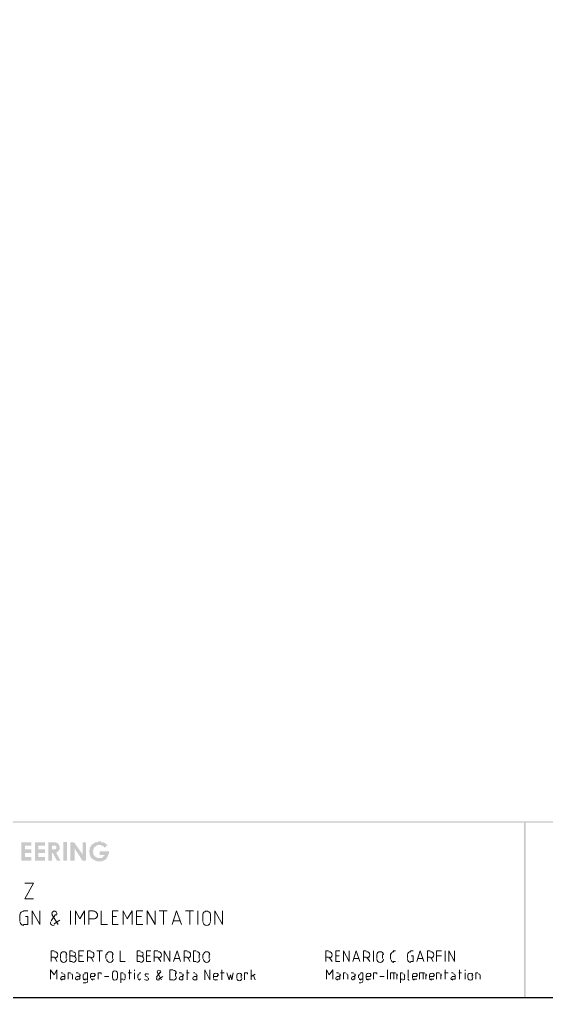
# Model space of a CAD drawing. Header units: millimetres. Extents: x 3.6 to 37.8, y 0.6 to 28.7.
# Drawn here: x 6.68 to 9.77, y 0.59 to 6.34 of the extents above; entities that cross this region are included whole.
import ezdxf

# ---------------------------------------------------------------- set-up
doc = ezdxf.new("R2010")
doc.units = ezdxf.units.MM
doc.layers.add('PDF_0', color=7, linetype='Continuous')
doc.layers.add('PDF_a1$logo$mngr$FRAME-TB', color=172, linetype='Continuous', true_color=0x0000dd)

msp = doc.modelspace()

# ---------------------------------------------------------------- hatches: boundary and pattern name
at = {"layer": 'PDF_0', "true_color": 0x808080, "transparency": 33554559}
for points in [[(6.6873, 1.5109), (6.7457, 1.5109), (6.7457, 1.4901), (6.7081, 1.4901), (6.7081, 1.4692), (6.7457, 1.4692), (6.7457, 1.4484), (6.7081, 1.4484), (6.7081, 1.4234), (6.7457, 1.4234), (6.7457, 1.4025), (6.6873, 1.4025)], [(6.7665, 1.5109), (6.8249, 1.5109), (6.8249, 1.4901), (6.7874, 1.4901), (6.7874, 1.4692), (6.8249, 1.4692), (6.8249, 1.4484), (6.7874, 1.4484), (6.7874, 1.4234), (6.8249, 1.4234), (6.8249, 1.4025), (6.7665, 1.4025)], [(6.975, 1.5109), (6.9959, 1.5109), (7.0459, 1.44), (7.0459, 1.5109), (7.0668, 1.5109), (7.0668, 1.4025), (7.0459, 1.4025), (7, 1.4734), (7, 1.4025), (6.975, 1.4025)], [(7.1919, 1.4942), (7.1752, 1.4776), (7.1752, 1.4776), (7.1752, 1.4817), (7.1752, 1.4817), (7.171, 1.4817), (7.171, 1.4817), (7.171, 1.4859), (7.1668, 1.4859), (7.1668, 1.4859), (7.1668, 1.4859), (7.1668, 1.4859), (7.1627, 1.4901), (7.1627, 1.4901), (7.1627, 1.4901), (7.1585, 1.4901), (7.1585, 1.4901), (7.1585, 1.4901), (7.1543, 1.4901), (7.1543, 1.4901), (7.1543, 1.4942), (7.1502, 1.4942), (7.1502, 1.4942), (7.1502, 1.4942), (7.146, 1.4942), (7.146, 1.4942), (7.146, 1.4942), (7.1418, 1.4942), (7.1418, 1.4942), (7.1377, 1.4942), (7.1377, 1.4942), (7.1377, 1.4942), (7.1335, 1.4942), (7.1335, 1.4901), (7.1335, 1.4901), (7.1293, 1.4901), (7.1293, 1.4901), (7.1293, 1.4901), (7.1251, 1.4901), (7.1251, 1.4901), (7.1251, 1.4859), (7.1251, 1.4859), (7.121, 1.4859), (7.121, 1.4859), (7.121, 1.4859), (7.1168, 1.4817), (7.1168, 1.4817), (7.1168, 1.4817), (7.1168, 1.4817), (7.1126, 1.4776), (7.1126, 1.4776), (7.1126, 1.4776), (7.1126, 1.4734), (7.1126, 1.4734), (7.1085, 1.4734), (7.1085, 1.4734), (7.1085, 1.4692), (7.1085, 1.4692), (7.1085, 1.4692), (7.1085, 1.4651), (7.1085, 1.4651), (7.1085, 1.4651), (7.1085, 1.4609), (7.1085, 1.4609), (7.1085, 1.4567), (7.1043, 1.4567), (7.1043, 1.4567), (7.1043, 1.4526), (7.1085, 1.4526), (7.1085, 1.4526), (7.1085, 1.4484), (7.1085, 1.4484), (7.1085, 1.4484), (7.1085, 1.4442), (7.1085, 1.4442), (7.1085, 1.4442), (7.1085, 1.44), (7.1085, 1.44), (7.1085, 1.44), (7.1126, 1.4359), (7.1126, 1.4359), (7.1126, 1.4359), (7.1126, 1.4359), (7.1126, 1.4317), (7.1168, 1.4317), (7.1168, 1.4317), (7.1168, 1.4275), (7.1168, 1.4275), (7.1168, 1.4275), (7.121, 1.4275), (7.121, 1.4275), (7.121, 1.4234), (7.1251, 1.4234), (7.1251, 1.4234), (7.1251, 1.4234), (7.1293, 1.4234), (7.1293, 1.4234), (7.1293, 1.4192), (7.1293, 1.4192), (7.1335, 1.4192), (7.1335, 1.4192), (7.1335, 1.4192), (7.1377, 1.4192), (7.1377, 1.4192), (7.1418, 1.4192), (7.1418, 1.4192), (7.1418, 1.4192), (7.146, 1.4192), (7.146, 1.4192), (7.146, 1.4192), (7.1502, 1.4192), (7.1502, 1.4192), (7.1543, 1.4192), (7.1543, 1.4192), (7.1543, 1.4192), (7.1585, 1.4192), (7.1585, 1.4192), (7.1585, 1.4192), (7.1627, 1.4192), (7.1627, 1.4234), (7.1627, 1.4234), (7.1627, 1.4234), (7.1668, 1.4234), (7.1668, 1.4234), (7.1668, 1.4234), (7.1668, 1.4275), (7.171, 1.4275), (7.171, 1.4275), (7.171, 1.4275), (7.171, 1.4317), (7.1752, 1.4317), (7.1752, 1.4317), (7.1752, 1.4359), (7.1752, 1.4359), (7.1752, 1.4359), (7.146, 1.4359), (7.146, 1.4567), (7.2002, 1.4567), (7.2002, 1.4526), (7.2002, 1.4526), (7.2002, 1.4484), (7.2002, 1.4484), (7.2002, 1.4442), (7.2002, 1.4442), (7.2002, 1.4442), (7.2002, 1.44), (7.2002, 1.44), (7.196, 1.44), (7.196, 1.4359), (7.196, 1.4359), (7.196, 1.4359), (7.196, 1.4317), (7.196, 1.4317), (7.196, 1.4317), (7.196, 1.4275), (7.1919, 1.4275), (7.1919, 1.4275), (7.1919, 1.4234), (7.1919, 1.4234), (7.1919, 1.4234), (7.1877, 1.4192), (7.1877, 1.4192), (7.1877, 1.4192), (7.1877, 1.415), (7.1877, 1.415), (7.1835, 1.415), (7.1835, 1.415), (7.1835, 1.4109), (7.1835, 1.4109), (7.1794, 1.4109), (7.1794, 1.4109), (7.1794, 1.4067), (7.1752, 1.4067), (7.1752, 1.4067), (7.1752, 1.4067), (7.1752, 1.4067), (7.171, 1.4067), (7.171, 1.4025), (7.171, 1.4025), (7.171, 1.4025), (7.1668, 1.4025), (7.1668, 1.4025), (7.1668, 1.4025), (7.1627, 1.4025), (7.1627, 1.3983), (7.1627, 1.3983), (7.1585, 1.3983), (7.1585, 1.3983), (7.1543, 1.3983), (7.1543, 1.3983), (7.1543, 1.3983), (7.1502, 1.3983), (7.1502, 1.3983), (7.1502, 1.3983), (7.146, 1.3983), (7.146, 1.3983), (7.146, 1.3983), (7.1418, 1.3983), (7.1418, 1.3983), (7.1418, 1.3983), (7.1377, 1.3983), (7.1377, 1.3983), (7.1335, 1.3983), (7.1335, 1.3983), (7.1335, 1.3983), (7.1293, 1.3983), (7.1293, 1.3983), (7.1293, 1.3983), (7.1251, 1.4025), (7.1251, 1.4025), (7.1251, 1.4025), (7.121, 1.4025), (7.121, 1.4025), (7.121, 1.4025), (7.1168, 1.4025), (7.1168, 1.4025), (7.1168, 1.4067), (7.1126, 1.4067), (7.1126, 1.4067), (7.1126, 1.4067), (7.1126, 1.4067), (7.1085, 1.4109), (7.1085, 1.4109), (7.1085, 1.4109), (7.1043, 1.4109), (7.1043, 1.4109), (7.1043, 1.415), (7.1043, 1.415), (7.1001, 1.415), (7.1001, 1.415), (7.1001, 1.4192), (7.1001, 1.4192), (7.096, 1.4192), (7.096, 1.4234), (7.096, 1.4234), (7.096, 1.4234), (7.096, 1.4234), (7.0918, 1.4275), (7.0918, 1.4275), (7.0918, 1.4275), (7.0918, 1.4317), (7.0918, 1.4317), (7.0918, 1.4317), (7.0876, 1.4359), (7.0876, 1.4359), (7.0876, 1.4359), (7.0876, 1.44), (7.0876, 1.44), (7.0876, 1.4442), (7.0876, 1.4442), (7.0876, 1.4442), (7.0876, 1.4484), (7.0876, 1.4484), (7.0876, 1.4484), (7.0876, 1.4526), (7.0834, 1.4526), (7.0834, 1.4526), (7.0834, 1.4567), (7.0834, 1.4567), (7.0834, 1.4567), (7.0834, 1.4609), (7.0876, 1.4609), (7.0876, 1.4609), (7.0876, 1.4651), (7.0876, 1.4651), (7.0876, 1.4651), (7.0876, 1.4692), (7.0876, 1.4692), (7.0876, 1.4734), (7.0876, 1.4734), (7.0876, 1.4734), (7.0876, 1.4776), (7.0876, 1.4776), (7.0876, 1.4776), (7.0918, 1.4817), (7.0918, 1.4817), (7.0918, 1.4817), (7.0918, 1.4817), (7.0918, 1.4859), (7.0918, 1.4859), (7.096, 1.4859), (7.096, 1.4901), (7.096, 1.4901), (7.096, 1.4901), (7.1001, 1.4942), (7.1001, 1.4942), (7.1001, 1.4942), (7.1001, 1.4942), (7.1001, 1.4984), (7.1043, 1.4984), (7.1043, 1.4984), (7.1043, 1.4984), (7.1043, 1.5026), (7.1085, 1.5026), (7.1085, 1.5026), (7.1085, 1.5026), (7.1126, 1.5026), (7.1126, 1.5068), (7.1126, 1.5068), (7.1126, 1.5068), (7.1168, 1.5068), (7.1168, 1.5068), (7.1168, 1.5068), (7.121, 1.5109), (7.121, 1.5109), (7.121, 1.5109), (7.1251, 1.5109), (7.1251, 1.5109), (7.1251, 1.5109), (7.1293, 1.5109), (7.1293, 1.5109), (7.1293, 1.5109), (7.1335, 1.5109), (7.1335, 1.5109), (7.1377, 1.5151), (7.1377, 1.5151), (7.1377, 1.5151), (7.1418, 1.5151), (7.1418, 1.5151), (7.1418, 1.5151), (7.146, 1.5151), (7.146, 1.5151), (7.146, 1.5151), (7.1502, 1.5151), (7.1502, 1.5151), (7.1502, 1.5151), (7.1543, 1.5151), (7.1543, 1.5109), (7.1585, 1.5109), (7.1585, 1.5109), (7.1585, 1.5109), (7.1627, 1.5109), (7.1627, 1.5109), (7.1627, 1.5109), (7.1668, 1.5109), (7.1668, 1.5109), (7.1668, 1.5109), (7.171, 1.5109), (7.171, 1.5068), (7.171, 1.5068), (7.171, 1.5068), (7.1752, 1.5068), (7.1752, 1.5068), (7.1752, 1.5068), (7.1794, 1.5068), (7.1794, 1.5026), (7.1794, 1.5026), (7.1794, 1.5026), (7.1835, 1.5026), (7.1835, 1.5026), (7.1835, 1.4984), (7.1877, 1.4984), (7.1877, 1.4984), (7.1877, 1.4984), (7.1877, 1.4942), (7.1919, 1.4942), (7.1919, 1.4942)]]:
    msp.add_hatch(color=8, dxfattribs=at).paths.add_polyline_path(points)
h = msp.add_hatch(color=8, dxfattribs=at)
h.paths.add_polyline_path([(6.8457, 1.5109), (6.8708, 1.5109), (6.8708, 1.5109), (6.8749, 1.5109), (6.8749, 1.5109), (6.8749, 1.5109), (6.8791, 1.5109), (6.8791, 1.5109), (6.8833, 1.5109), (6.8833, 1.5109), (6.8833, 1.5109), (6.8874, 1.5109), (6.8874, 1.5109), (6.8874, 1.5109), (6.8916, 1.5109), (6.8916, 1.5068), (6.8916, 1.5068), (6.8958, 1.5068), (6.8958, 1.5068), (6.8958, 1.5068), (6.8958, 1.5068), (6.8958, 1.5068), (6.9, 1.5068), (6.9, 1.5068), (6.9, 1.5026), (6.9041, 1.5026), (6.9041, 1.5026), (6.9041, 1.5026), (6.9041, 1.4984), (6.9083, 1.4984), (6.9083, 1.4984), (6.9083, 1.4984), (6.9083, 1.4942), (6.9083, 1.4942), (6.9083, 1.4942), (6.9083, 1.4901), (6.9083, 1.4901), (6.9125, 1.4901), (6.9125, 1.4859), (6.9125, 1.4859), (6.9125, 1.4859), (6.9125, 1.4817), (6.9125, 1.4817), (6.9125, 1.4776), (6.9125, 1.4776), (6.9125, 1.4776), (6.9125, 1.4776), (6.9125, 1.4734), (6.9125, 1.4734), (6.9125, 1.4692), (6.9125, 1.4692), (6.9125, 1.4692), (6.9083, 1.4651), (6.9083, 1.4651), (6.9083, 1.4651), (6.9083, 1.4609), (6.9083, 1.4609), (6.9083, 1.4609), (6.9041, 1.4609), (6.9041, 1.4567), (6.9041, 1.4567), (6.9041, 1.4567), (6.9, 1.4567), (6.9, 1.4567), (6.9, 1.4526), (6.9, 1.4526), (6.8958, 1.4526), (6.8958, 1.4526), (6.8958, 1.4526), (6.8916, 1.4484), (6.8916, 1.4484), (6.9166, 1.4025), (6.8958, 1.4025), (6.8708, 1.4484), (6.8666, 1.4484), (6.8666, 1.4025), (6.8457, 1.4025)], flags=0)
h.paths.add_polyline_path([(6.8666, 1.4692), (6.8749, 1.4692), (6.8749, 1.4692), (6.8791, 1.4692), (6.8791, 1.4692), (6.8833, 1.4692), (6.8833, 1.4692), (6.8833, 1.4692), (6.8874, 1.4692), (6.8874, 1.4692), (6.8874, 1.4692), (6.8874, 1.4692), (6.8874, 1.4734), (6.8916, 1.4734), (6.8916, 1.4734), (6.8916, 1.4734), (6.8916, 1.4776), (6.8916, 1.4776), (6.8916, 1.4776), (6.8916, 1.4817), (6.8916, 1.4817), (6.8916, 1.4817), (6.8916, 1.4859), (6.8916, 1.4859), (6.8874, 1.4859), (6.8874, 1.4859), (6.8874, 1.4901), (6.8833, 1.4901), (6.8833, 1.4901), (6.8833, 1.4901), (6.8833, 1.4901), (6.8833, 1.4901), (6.8791, 1.4901), (6.8791, 1.4901), (6.8749, 1.4901), (6.8749, 1.4901), (6.8749, 1.4901), (6.8666, 1.4901)], flags=0)

# ---------------------------------------------------------------- linework, layer by layer
at = {"layer": 'PDF_0', "lineweight": 0, "const_width": 0.00834}
msp.add_lwpolyline([(37.7648, 0.5988), (37.7648, 28.6993), (3.5681, 28.6993), (3.5681, 0.5988)], close=True, dxfattribs=at)
at = {"layer": 'PDF_0', "lineweight": 9}
for points in [[(6.7079, 1.2702), (6.758, 1.2702), (6.7079, 1.1785), (6.758, 1.1785)], [(6.6996, 1.1076), (6.7246, 1.1076)], [(6.7496, 1.0283), (6.7496, 1.1076), (6.7955, 1.0283), (6.7955, 1.1076)], [(6.9748, 1.0283), (6.9748, 1.1076)], [(7.004, 1.0283), (7.004, 1.1076), (7.029, 1.0617), (7.0582, 1.1076), (7.0582, 1.0283)], [(7.0832, 1.0283), (7.0832, 1.1076), (7.1082, 1.1076)], [(7.1541, 1.1076), (7.1541, 1.0283), (7.1916, 1.0283)], [(7.2542, 1.0283), (7.2208, 1.0283), (7.2208, 1.1076), (7.2542, 1.1076)], [(7.2834, 1.0283), (7.2834, 1.1076), (7.3084, 1.0617), (7.3376, 1.1076), (7.3376, 1.0283)], [(7.4001, 1.0283), (7.3626, 1.0283), (7.3626, 1.1076), (7.4001, 1.1076)], [(7.4251, 1.0283), (7.4251, 1.1076), (7.471, 1.0283), (7.471, 1.1076)], [(7.496, 1.1076), (7.5419, 1.1076)], [(7.5211, 1.0283), (7.5211, 1.1076)], [(7.5711, 1.0283), (7.5961, 1.1076), (7.6253, 1.0283)], [(7.6503, 1.1076), (7.6962, 1.1076)], [(7.6753, 1.0283), (7.6753, 1.1076)], [(7.7212, 1.0283), (7.7212, 1.1076)], [(7.8213, 1.0283), (7.8213, 1.1076), (7.8672, 1.0283), (7.8672, 1.1076)], [(6.6787, 1.0492), (6.6787, 1.0867)], [(6.7121, 1.0742), (6.7246, 1.0742), (6.7246, 1.0283), (6.6996, 1.0283)], [(6.8622, 1.0492), (6.8872, 1.0867)], [(6.8664, 1.0867), (6.9039, 1.0283)], [(6.9123, 1.0534), (6.8789, 1.0325)], [(7.1082, 1.0617), (7.0832, 1.0617)], [(7.2458, 1.0742), (7.2208, 1.0742)], [(7.3918, 1.0742), (7.3626, 1.0742)], [(7.617, 1.0492), (7.5794, 1.0492)], [(7.7504, 1.0492), (7.7504, 1.0867)], [(7.7963, 1.0867), (7.7963, 1.0492)]]:
    msp.add_lwpolyline(points, dxfattribs=at)
for centre, radius, start, end in [((6.7019, 1.0835), 0.0229, 89.99995, 180.00005), ((6.8812, 1.0918), 0.0146, 327.00251, 212.99749), ((7.1105, 1.0835), 0.0229, 269.99995, 90.00005), ((7.7736, 1.0835), 0.0229, 0, 180.00005), ((6.7019, 1.046), 0.0229, 179.99995, 270.00005), ((6.8729, 1.0376), 0.0146, 151.96289, 307.04584), ((7.7736, 1.046), 0.0229, 179.99995, 359.99995)]:
    msp.add_arc(centre, radius, start, end, dxfattribs=at)
at = {"layer": 'PDF_0', "transparency": 33554559}
for points in [[(3.5681, 1.633), (3.5681, 1.6246), (37.7648, 1.633)], [(3.5681, 1.6246), (37.7648, 1.633), (37.7648, 1.6246)], [(9.6435, 1.6288), (9.6352, 1.6288), (9.6435, 0.5988)], [(9.6352, 1.6288), (9.6435, 0.5988), (9.6352, 0.5988)]]:
    msp.add_solid(points, dxfattribs=at)
at = {"layer": 'PDF_0', "color": 8, "lineweight": 9, "true_color": 0x808080, "transparency": 33554559}
msp.add_solid([(6.9331, 1.512), (6.954, 1.512), (6.9331, 1.4036), (6.954, 1.4036)], dxfattribs=at)
at = {"layer": 'PDF_a1$logo$mngr$FRAME-TB', "color": 7, "lineweight": 9}
for points in [[(6.8622, 0.8115), (6.8622, 0.8741), (6.8789, 0.8741)], [(6.9873, 0.8741), (6.9706, 0.8741), (6.9706, 0.8115), (6.9873, 0.8115)], [(7.054, 0.8115), (7.0248, 0.8115), (7.0248, 0.8741), (7.054, 0.8741)], [(7.0749, 0.8115), (7.0749, 0.8741), (7.0916, 0.8741)], [(7.1291, 0.8741), (7.1624, 0.8741)], [(7.1458, 0.8115), (7.1458, 0.8741)], [(7.2667, 0.8741), (7.2667, 0.8115), (7.2959, 0.8115)], [(7.3835, 0.8741), (7.3668, 0.8741), (7.3668, 0.8115), (7.3835, 0.8115)], [(7.446, 0.8115), (7.421, 0.8115), (7.421, 0.8741), (7.446, 0.8741)], [(7.4668, 0.8115), (7.4668, 0.8741), (7.4877, 0.8741)], [(7.5252, 0.8115), (7.5252, 0.8741), (7.5586, 0.8115), (7.5586, 0.8741)], [(7.5794, 0.8115), (7.6003, 0.8741), (7.6211, 0.8115)], [(7.642, 0.8115), (7.642, 0.8741), (7.6587, 0.8741)], [(7.7129, 0.8741), (7.6962, 0.8741), (7.6962, 0.8115), (7.7129, 0.8115)], [(8.4718, 0.8115), (8.4718, 0.8741), (8.4885, 0.8741)], [(8.5552, 0.8115), (8.5302, 0.8115), (8.5302, 0.8741), (8.5552, 0.8741)], [(8.576, 0.8115), (8.576, 0.8741), (8.6094, 0.8115), (8.6094, 0.8741)], [(8.6302, 0.8115), (8.6511, 0.8741), (8.6719, 0.8115)], [(8.6928, 0.8115), (8.6928, 0.8741), (8.7095, 0.8741)], [(8.7512, 0.8115), (8.7512, 0.8741)], [(8.8679, 0.8741), (8.8804, 0.8741)], [(8.968, 0.8741), (8.9847, 0.8741)], [(9.0055, 0.8115), (9.0264, 0.8741), (9.0472, 0.8115)], [(9.0681, 0.8115), (9.0681, 0.8741), (9.0847, 0.8741)], [(9.1223, 0.8115), (9.1223, 0.8741), (9.1515, 0.8741)], [(9.1723, 0.8115), (9.1723, 0.8741)], [(9.1932, 0.8115), (9.1932, 0.8741), (9.2265, 0.8115), (9.2265, 0.8741)], [(6.8789, 0.8365), (6.8622, 0.8365)], [(6.8831, 0.8365), (6.8956, 0.8115)], [(6.9164, 0.8282), (6.9164, 0.8532)], [(6.9498, 0.8532), (6.9498, 0.8282)], [(6.9873, 0.8449), (6.9706, 0.8449)], [(7.0457, 0.8449), (7.0248, 0.8449)], [(7.0916, 0.8365), (7.0749, 0.8365)], [(7.0957, 0.8365), (7.1082, 0.8115)], [(7.1833, 0.8282), (7.1833, 0.8532)], [(7.2208, 0.8532), (7.2208, 0.8282)], [(7.3167, 0.8115), (7.3167, 0.8115)], [(7.3835, 0.8449), (7.3668, 0.8449)], [(7.4418, 0.8449), (7.421, 0.8449)], [(7.4668, 0.8365), (7.4877, 0.8365), (7.5044, 0.8115)], [(7.6128, 0.8282), (7.5836, 0.8282)], [(7.6587, 0.8365), (7.642, 0.8365)], [(7.6628, 0.8365), (7.6753, 0.8115)], [(7.7295, 0.8282), (7.7295, 0.8532)], [(7.7504, 0.8282), (7.7504, 0.8532)], [(7.7879, 0.8532), (7.7879, 0.8282)], [(8.4885, 0.8365), (8.4718, 0.8365)], [(8.4926, 0.8365), (8.5093, 0.8115)], [(8.551, 0.8449), (8.5302, 0.8449)], [(8.6678, 0.8282), (8.6386, 0.8282)], [(8.7095, 0.8365), (8.6928, 0.8365)], [(8.7136, 0.8365), (8.7303, 0.8115)], [(8.772, 0.8282), (8.772, 0.8532)], [(8.8054, 0.8532), (8.8054, 0.8282)], [(8.8512, 0.824), (8.8512, 0.8574)], [(8.8804, 0.8115), (8.8679, 0.8115)], [(8.9013, 0.8115), (8.9013, 0.8115)], [(8.9513, 0.8282), (8.9513, 0.8532)], [(8.9722, 0.8449), (8.9847, 0.8449), (8.9847, 0.8115), (8.968, 0.8115)], [(9.0389, 0.8282), (9.0097, 0.8282)], [(9.0847, 0.8365), (9.0681, 0.8365)], [(9.0889, 0.8365), (9.1014, 0.8115)], [(9.1223, 0.8449), (9.1515, 0.8449)], [(6.8581, 0.7073), (6.8581, 0.7615), (6.8789, 0.7323), (6.8956, 0.7615), (6.8956, 0.7073)], [(7.3209, 0.7073), (7.3209, 0.7615)], [(7.3501, 0.7573), (7.3501, 0.7615)], [(7.4794, 0.7198), (7.5002, 0.749)], [(7.4835, 0.749), (7.5085, 0.7031)], [(7.5753, 0.7615), (7.5586, 0.7615), (7.5586, 0.7031), (7.5753, 0.7031)], [(7.6587, 0.7031), (7.6587, 0.7615)], [(7.7629, 0.7031), (7.7629, 0.7615), (7.7921, 0.7031), (7.7921, 0.7615)], [(7.863, 0.7031), (7.863, 0.7615)], [(8.0339, 0.7031), (8.0339, 0.7615)], [(8.4759, 0.7073), (8.4759, 0.7615), (8.4926, 0.7323), (8.5135, 0.7615), (8.5135, 0.7073)], [(8.8346, 0.7073), (8.8346, 0.7615)], [(8.9555, 0.7114), (8.9555, 0.7615)], [(9.1723, 0.7073), (9.1723, 0.7615)], [(9.2557, 0.7073), (9.2557, 0.7615)], [(9.2891, 0.7573), (9.2891, 0.7615)], [(6.9206, 0.7448), (6.9289, 0.7448)], [(6.9414, 0.7323), (6.9414, 0.7073), (6.9248, 0.7073)], [(6.9248, 0.7239), (6.9414, 0.7239)], [(6.9623, 0.7073), (6.9623, 0.7448), (6.9748, 0.7448)], [(6.9873, 0.7323), (6.9873, 0.7073)], [(7.0082, 0.7448), (7.0207, 0.7448)], [(7.029, 0.7323), (7.029, 0.7073), (7.0123, 0.7073)], [(7.0123, 0.7239), (7.029, 0.7239)], [(7.0499, 0.7323), (7.0499, 0.7156)], [(7.0749, 0.6989), (7.0749, 0.7448), (7.0582, 0.7448)], [(7.0582, 0.7073), (7.0749, 0.7073)], [(7.0916, 0.7156), (7.0916, 0.7323)], [(7.1166, 0.7323), (7.1166, 0.7239), (7.0916, 0.7239)], [(7.1166, 0.7073), (7.1041, 0.7073)], [(7.1374, 0.7073), (7.1374, 0.7448), (7.1541, 0.7448), (7.1541, 0.7364)], [(7.175, 0.7239), (7.2, 0.7239)], [(7.2208, 0.7198), (7.2208, 0.7448)], [(7.25, 0.7448), (7.25, 0.7198)], [(7.2709, 0.6864), (7.2709, 0.7448), (7.2834, 0.7448)], [(7.2834, 0.7073), (7.2709, 0.7073)], [(7.2959, 0.7323), (7.2959, 0.7156)], [(7.3126, 0.7448), (7.3334, 0.7448)], [(7.3501, 0.7073), (7.3501, 0.7448)], [(7.3709, 0.7156), (7.3709, 0.7323)], [(7.3793, 0.7448), (7.3876, 0.7448)], [(7.3876, 0.7073), (7.3793, 0.7073)], [(7.4126, 0.7281), (7.4293, 0.7198)], [(7.5169, 0.7239), (7.4919, 0.7073)], [(7.5919, 0.7239), (7.5919, 0.7448)], [(7.6128, 0.7448), (7.6253, 0.7448)], [(7.6336, 0.7323), (7.6336, 0.7031), (7.6211, 0.7031)], [(7.6211, 0.7239), (7.6336, 0.7239)], [(7.6545, 0.7448), (7.6712, 0.7448)], [(7.6962, 0.7448), (7.7045, 0.7448)], [(7.717, 0.7323), (7.717, 0.7031), (7.7004, 0.7031)], [(7.7004, 0.7239), (7.717, 0.7239)], [(7.8129, 0.7156), (7.8129, 0.7323)], [(7.838, 0.7323), (7.838, 0.7239), (7.8129, 0.7239)], [(7.838, 0.7031), (7.8213, 0.7031)], [(7.8546, 0.7448), (7.8755, 0.7448)], [(7.8922, 0.7448), (7.9047, 0.7031), (7.913, 0.7323), (7.9214, 0.7031), (7.9297, 0.7448)], [(7.9505, 0.7156), (7.9505, 0.7323)], [(7.9756, 0.7323), (7.9756, 0.7156)], [(7.9964, 0.7031), (7.9964, 0.7448), (8.0131, 0.7448), (8.0131, 0.7364)], [(8.059, 0.7364), (8.0339, 0.7239)], [(8.0465, 0.7323), (8.059, 0.7031)], [(8.5343, 0.7448), (8.5468, 0.7448)], [(8.5552, 0.7323), (8.5552, 0.7073), (8.5385, 0.7073)], [(8.5385, 0.7239), (8.5552, 0.7239)], [(8.576, 0.7073), (8.576, 0.7448), (8.5885, 0.7448)], [(8.601, 0.7323), (8.601, 0.7073)], [(8.6219, 0.7448), (8.6344, 0.7448)], [(8.6427, 0.7323), (8.6427, 0.7073), (8.6302, 0.7073)], [(8.6302, 0.7239), (8.6427, 0.7239)], [(8.6636, 0.7323), (8.6636, 0.7156)], [(8.6886, 0.6989), (8.6886, 0.7448), (8.6761, 0.7448)], [(8.6761, 0.7073), (8.6886, 0.7073)], [(8.7095, 0.7156), (8.7095, 0.7323)], [(8.7345, 0.7323), (8.7345, 0.7239), (8.7095, 0.7239)], [(8.7345, 0.7073), (8.7178, 0.7073)], [(8.7512, 0.7073), (8.7512, 0.7448), (8.772, 0.7448), (8.772, 0.7364)], [(8.7887, 0.7239), (8.8137, 0.7239)], [(8.8512, 0.7073), (8.8512, 0.7448), (8.8804, 0.7448)], [(8.8721, 0.7073), (8.8721, 0.7448)], [(8.8888, 0.7323), (8.8888, 0.7073)], [(8.9096, 0.6864), (8.9096, 0.7448), (8.9221, 0.7448)], [(8.9221, 0.7073), (8.9096, 0.7073)], [(8.9346, 0.7323), (8.9346, 0.7156)], [(8.9805, 0.7156), (8.9805, 0.7323)], [(9.0055, 0.7323), (9.0055, 0.7239), (8.9805, 0.7239)], [(9.0055, 0.7073), (8.9888, 0.7073)], [(9.0222, 0.7073), (9.0222, 0.7448), (9.0514, 0.7448)], [(9.043, 0.7073), (9.043, 0.7448)], [(9.0597, 0.7323), (9.0597, 0.7073)], [(9.0806, 0.7156), (9.0806, 0.7323)], [(9.1056, 0.7323), (9.1056, 0.7239), (9.0806, 0.7239)], [(9.1056, 0.7073), (9.0889, 0.7073)], [(9.1223, 0.7073), (9.1223, 0.7448), (9.1389, 0.7448)], [(9.1473, 0.7323), (9.1473, 0.7073)], [(9.1681, 0.7448), (9.189, 0.7448)], [(9.2098, 0.7448), (9.2182, 0.7448)], [(9.2307, 0.7323), (9.2307, 0.7073), (9.214, 0.7073)], [(9.214, 0.7239), (9.2307, 0.7239)], [(9.2515, 0.7448), (9.2682, 0.7448)], [(9.2891, 0.7073), (9.2891, 0.7448)], [(9.3057, 0.7198), (9.3057, 0.7323)], [(9.3308, 0.7323), (9.3308, 0.7198)], [(9.3516, 0.7073), (9.3516, 0.7448), (9.3641, 0.7448)], [(9.3766, 0.7323), (9.3766, 0.7073)], [(7.0499, 0.6864), (7.0624, 0.6864)], [(8.6678, 0.6864), (8.6761, 0.6864)]]:
    msp.add_lwpolyline(points, dxfattribs=at)
for points in [[(7.4094, 0.7052, 0.141729), (7.4275, 0.702, 0.787408), (7.4303, 0.7138)], [(7.4348, 0.7362, 0.094474), (7.4203, 0.7395, 0.787416), (7.416, 0.7278)]]:
    msp.add_lwpolyline(points, format="xyb", dxfattribs=at)
for centre, radius, start, end in [((6.8812, 0.85), 0.0188, 270.00002, 89.99998), ((6.9354, 0.85), 0.0188, 0, 179.99998), ((6.9896, 0.8542), 0.0146, 269.99993, 90.00007), ((7.0939, 0.85), 0.0188, 270.00002, 89.99998), ((7.2065, 0.85), 0.0188, 0, 179.99998), ((7.3858, 0.8542), 0.0146, 269.99993, 90.00007), ((7.49, 0.85), 0.0188, 270.00002, 89.99998), ((7.661, 0.85), 0.0188, 270.00002, 89.99998), ((7.7152, 0.85), 0.0188, 0, 89.99998), ((7.7736, 0.85), 0.0188, 0, 179.99998), ((8.4908, 0.85), 0.0188, 270.00002, 89.99998), ((8.7118, 0.85), 0.0188, 270.00002, 89.99998), ((8.7911, 0.85), 0.0188, 0, 179.99998), ((8.8703, 0.8542), 0.0146, 89.99993, 180.00007), ((8.9704, 0.85), 0.0188, 90.00002, 179.99998), ((9.0871, 0.85), 0.0188, 270.00002, 89.99998), ((6.9354, 0.825), 0.0188, 180.00002, 359.99998), ((6.9896, 0.825), 0.0188, 270.00002, 89.99998), ((7.2065, 0.825), 0.0188, 180.00002, 359.99998), ((7.3858, 0.825), 0.0188, 270.00002, 89.99998), ((7.7152, 0.825), 0.0188, 270.00002, 359.99998), ((7.7736, 0.825), 0.0188, 180.00002, 359.99998), ((8.7911, 0.825), 0.0188, 180.00002, 359.99998), ((8.8703, 0.8208), 0.0146, 179.99993, 270.00007), ((8.9704, 0.825), 0.0188, 180.00002, 269.99998), ((7.2356, 0.7416), 0.0146, 359.99993, 180.00007), ((7.4942, 0.7499), 0.0104, 327.00268, 212.99732), ((7.5776, 0.7416), 0.0188, 0, 89.99998), ((6.9271, 0.7124), 0.0104, 90.00006, 269.99994), ((6.9312, 0.7291), 0.0104, 0, 89.99994), ((6.9771, 0.7291), 0.0104, 0, 89.99994), ((7.0146, 0.7124), 0.0104, 90.00006, 269.99994), ((7.023, 0.7291), 0.0104, 0, 89.99994), ((7.0605, 0.7291), 0.0104, 90.00006, 179.99994), ((7.0605, 0.7124), 0.0104, 180.00006, 269.99994), ((7.0647, 0.6957), 0.0104, 270.00006, 359.99994), ((7.1064, 0.7291), 0.0146, 359.99993, 180.00007), ((7.1064, 0.7124), 0.0104, 180.00006, 269.99994), ((7.2356, 0.7165), 0.0146, 179.99993, 0.00007), ((7.2857, 0.7291), 0.0104, 0, 89.99994), ((7.2857, 0.7124), 0.0104, 270.00006, 359.99994), ((7.3816, 0.7291), 0.0104, 90.00006, 179.99994), ((7.3816, 0.7124), 0.0104, 180.00006, 269.99994), ((7.49, 0.7124), 0.0104, 151.96297, 307.04615), ((7.5776, 0.7207), 0.0188, 270.00002, 359.99998), ((7.6235, 0.7124), 0.0104, 90.00006, 269.99994), ((7.6276, 0.7291), 0.0104, 0, 89.99994), ((7.7027, 0.7124), 0.0104, 90.00006, 269.99994), ((7.7069, 0.7291), 0.0104, 0, 89.99994), ((7.8278, 0.7291), 0.0146, 359.99993, 180.00007), ((7.8236, 0.7124), 0.0104, 180.00006, 269.99994), ((7.9654, 0.7291), 0.0146, 359.99993, 180.00007), ((7.9654, 0.7124), 0.0146, 179.99993, 0.00007), ((8.5409, 0.7124), 0.0104, 90.00006, 269.99994), ((8.5492, 0.7291), 0.0104, 0, 89.99994), ((8.5909, 0.7291), 0.0104, 0, 89.99994), ((8.6326, 0.7124), 0.0104, 90.00006, 269.99994), ((8.6368, 0.7291), 0.0104, 0, 89.99994), ((8.6785, 0.7291), 0.0104, 90.00006, 179.99994), ((8.6785, 0.7124), 0.0104, 180.00006, 269.99994), ((8.6785, 0.6957), 0.0104, 270.00006, 359.99994), ((8.7243, 0.7291), 0.0146, 359.99993, 180.00007), ((8.7202, 0.7124), 0.0104, 180.00006, 269.99994), ((8.8828, 0.7291), 0.0104, 0, 89.99994), ((8.9245, 0.7291), 0.0104, 0, 89.99994), ((8.9245, 0.7124), 0.0104, 270.00006, 359.99994), ((8.962, 0.7082), 0.00625, 179.99986, 270.00014), ((8.9954, 0.7291), 0.0146, 359.99993, 180.00007), ((8.9912, 0.7124), 0.0104, 180.00006, 269.99994), ((9.0538, 0.7291), 0.0104, 0, 89.99994), ((9.0955, 0.7291), 0.0146, 359.99993, 180.00007), ((9.0913, 0.7124), 0.0104, 180.00006, 269.99994), ((9.1413, 0.7291), 0.0104, 0, 89.99994), ((9.2164, 0.7124), 0.0104, 90.00006, 269.99994), ((9.2206, 0.7291), 0.0104, 0, 89.99994), ((9.3206, 0.7291), 0.0146, 359.99993, 180.00007), ((9.3206, 0.7165), 0.0146, 179.99993, 0.00007), ((9.3665, 0.7291), 0.0104, 0, 89.99994)]:
    msp.add_arc(centre, radius, start, end, dxfattribs=at)

doc.saveas('drawing.dxf')
